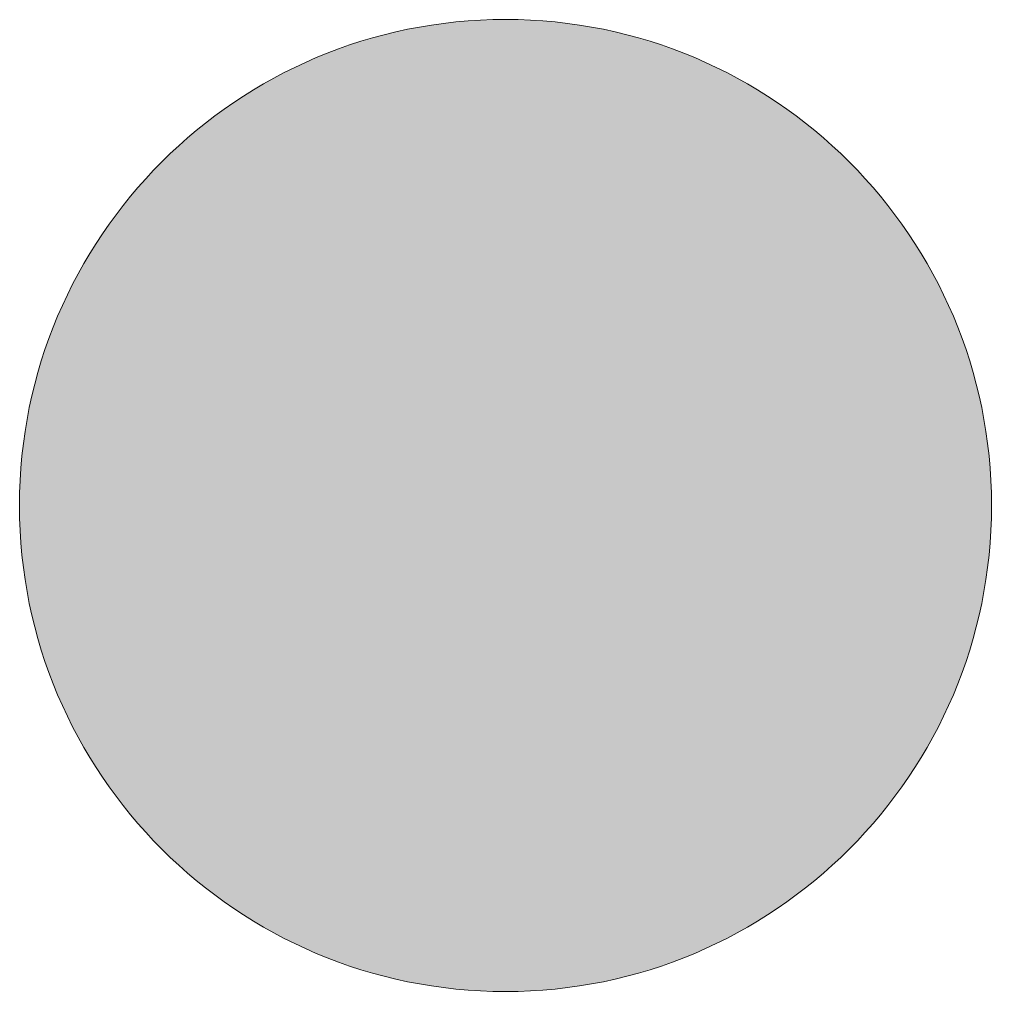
# Model space of a CAD drawing. Header units: inches. Extents: x 4629.99 to 4634.99, y 1870.12 to 1875.12.
import ezdxf

# ---------------------------------------------------------------- set-up
doc = ezdxf.new("R2010")
doc.units = ezdxf.units.IN
doc.layers.add('DONATI KESIT (BEYKENT)', color=7, linetype='Continuous', lineweight=20)

msp = doc.modelspace()

# ---------------------------------------------------------------- hatches: boundary and pattern name
at = {"layer": 'DONATI KESIT (BEYKENT)', "lineweight": 30}
h = msp.add_hatch(color=256, dxfattribs=at)
h.dxf.hatch_style = 1
h.paths.add_polyline_path([(4629.9861, 1872.623, 1), (4634.9861, 1872.623, 1)])

# ---------------------------------------------------------------- linework, layer by layer
at = {"layer": 'DONATI KESIT (BEYKENT)'}
msp.add_circle((4632.4861, 1872.623), 2.5, dxfattribs=at)

doc.saveas('drawing.dxf')
